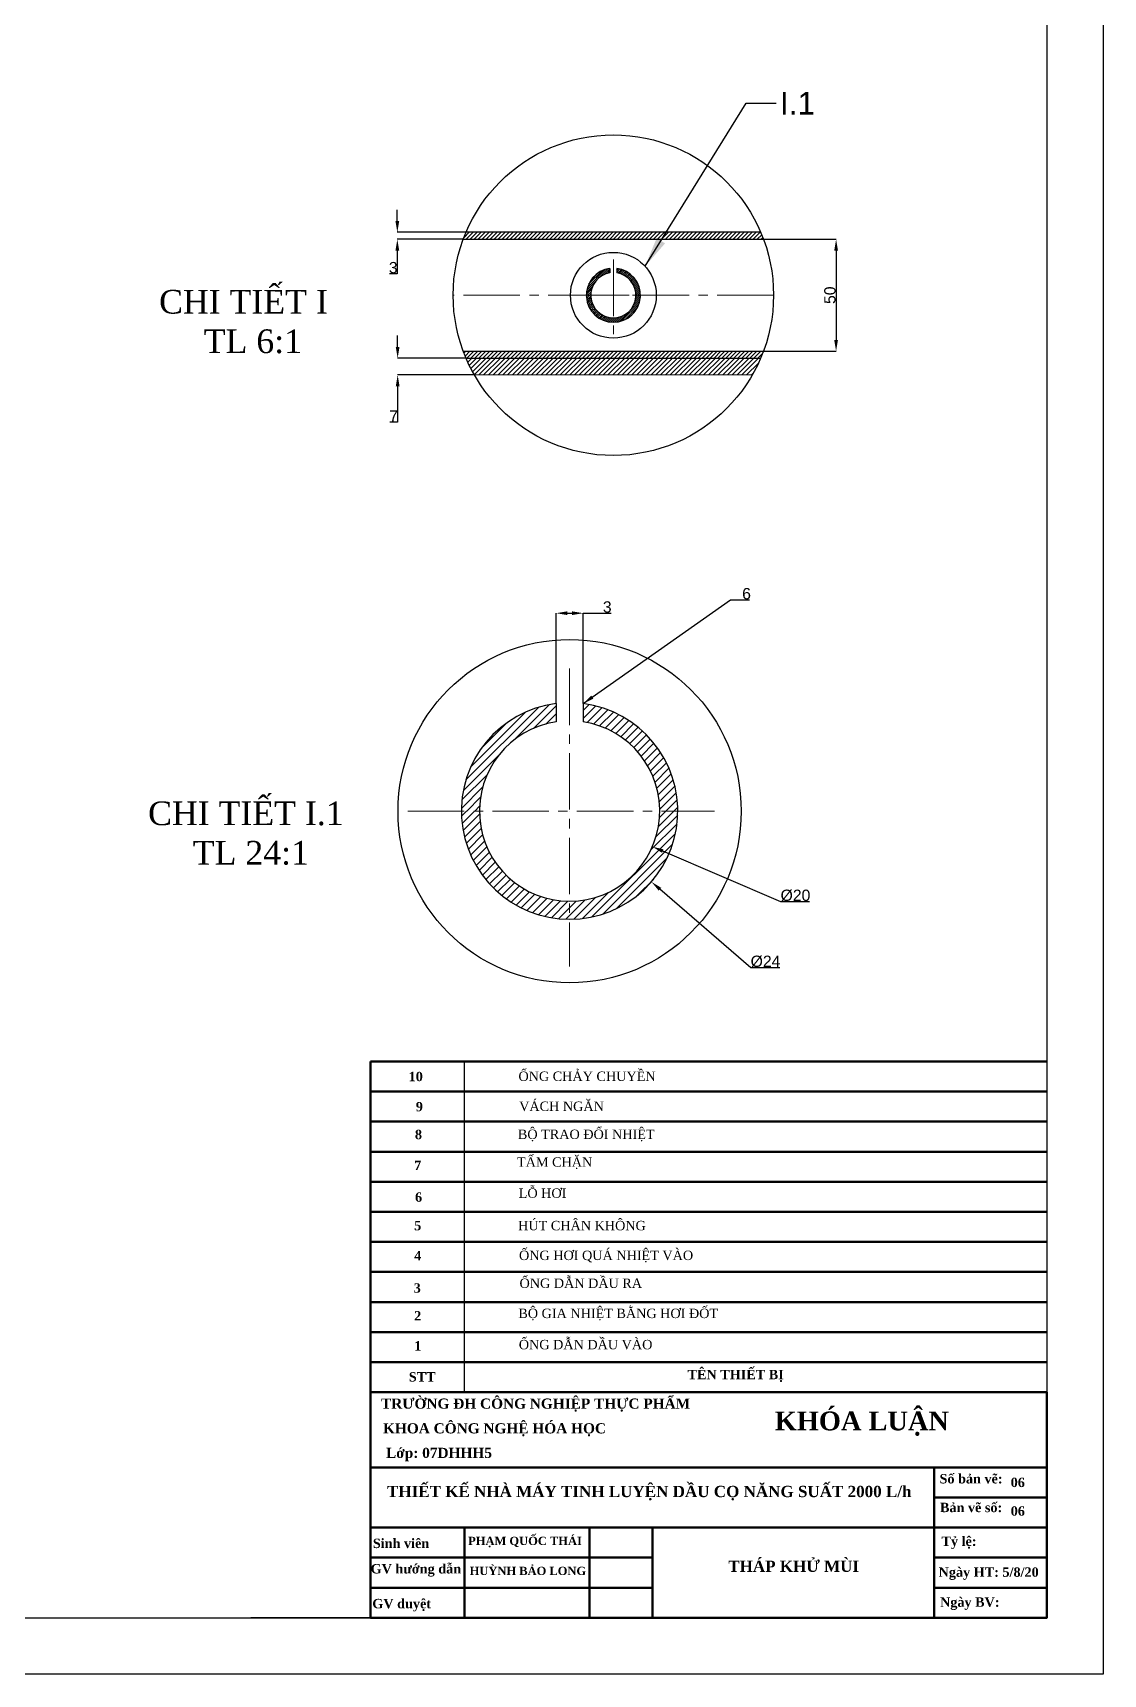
# Model space of a CAD drawing. Header units: inches. Extents: x 102447 to 288095, y 37526 to 105682.
# Drawn here: x 133576 to 136425, y 82265 to 86632 of the extents above; entities that cross this region are included whole.
import ezdxf

# ---------------------------------------------------------------- set-up
doc = ezdxf.new("R2010")
doc.units = ezdxf.units.IN
doc.header["$LTSCALE"] = 200
doc.header["$MEASUREMENT"] = 0
doc.linetypes.add('CENTER', pattern=[17.5, 13, -1.5, 1.5, -1.5])
doc.linetypes.add('CENTER2', pattern=[1.125, 0.75, -0.125, 0.125, -0.125])
for name, color, linetype, lineweight in [('cb', 7, 'Continuous', 30), ('chinh', 7, 'Continuous', 50), ('DAMPER', 211, 'CENTER', 35), ('KI HIEU', 40, 'Continuous', 25), ('name', 80, 'Continuous', 25), ('tam', 211, 'CENTER2', 18)]:
    doc.layers.add(name, color=color, linetype=linetype, lineweight=lineweight)
doc.layers.add('EQUIP', color=3, linetype='Continuous')
doc.styles.add('HY', font='VHAVAN.TTF')
doc.styles.get("Standard").update_dxf_attribs({"font": 'Font - TrueType - Arial.ttf'})
doc.dimstyles.new('ISO-25', dxfattribs={"dimtxt": 100, "dimasz": 80, "dimexe": 1.25, "dimexo": 0.625, "dimgap": 10, "dimtad": 1, "dimtoh": 1, "dimdec": 0, "dimtxsty": 'Standard', "dimcen": 2.5, "dimadec": 0, "dimazin": 0, "dimtfac": 1, "dimtdec": 0, "dimtmove": 0, "dimatfit": 3, "dimfxl": 1, "dimarcsym": 0})
doc.dimstyles.get("Standard").update_dxf_attribs({"dimtxt": 30, "dimasz": 30, "dimexe": 0.18, "dimexo": 0.0625, "dimgap": 1, "dimtad": 1, "dimtoh": 1, "dimdec": 0, "dimzin": 0, "dimdsep": 46, "dimtxsty": 'Standard', "dimcen": 0.09, "dimadec": 0, "dimazin": 0, "dimtfac": 1, "dimtdec": 0, "dimtofl": 0, "dimtmove": 0, "dimatfit": 3, "dimfxl": 1, "dimtolj": 1, "dimtzin": 0, "dimarcsym": 0})
pattern_1 = [(45, (38671.64331233702, 34381.45729625538), (-2.651650429449553, 2.651650429449552), [])]
pattern_2 = [(45, (-250793.8342583116, -121648.036014564), (-10.60660171779821, 10.60660171779821), [])]

# ---------------------------------------------------------------- blocks, each defined once
blk = doc.blocks.new('*D76')
at = {"layer": 'Defpoints', "color": 0, "transparency": 16777216}
for p in [(134546.2674578569, 86082.69953112747), (134721.7397613936, 86082.69953112747), (134729.1699389521, 86101.30173542815)]:
    blk.add_point(p, dxfattribs=at)
at = {"layer": 'EQUIP', "color": 0, "lineweight": -2, "transparency": 16777216}
for p, q in [((134546.2674578569, 86131.30173542815), (134546.2674578569, 86161.30173542815)), ((134729.1074389521, 86101.30173542815), (134546.0874578569, 86101.30173542815)), ((134721.6772613936, 86082.69953112747), (134546.0874578569, 86082.69953112747)), ((134546.2674578569, 86052.69953112745), (134546.2674578569, 85990.78003993847)), ((134546.2674578569, 85990.78003993847), (134525.6221645418, 85990.78003993847))]:
    blk.add_line(p, q, dxfattribs=at)
at = {"layer": 'EQUIP', "color": 0, "transparency": 16777216}
for points in [[(134541.2674578569, 86131.30173542815), (134551.2674578569, 86131.30173542815), (134546.2674578569, 86101.30173542815)], [(134541.2674578569, 86052.69953112745), (134551.2674578569, 86052.69953112745), (134546.2674578569, 86082.69953112747)]]:
    blk.add_solid(points, dxfattribs=at)
at = {"layer": 'EQUIP', "color": 0, "transparency": 16777216, "insert": (134535.4448111994, 86007.10746149367), "char_height": 30, "attachment_point": 5}
blk.add_mtext('\\A1;3', dxfattribs=at)
blk = doc.blocks.new('*D77')
at = {"layer": 'Defpoints', "color": 0, "transparency": 16777216}
for p in [(134729.1699389517, 85766.46205803001), (134547.1819225123, 85721.81676771084), (134751.4017579254, 85721.81676771084)]:
    blk.add_point(p, dxfattribs=at)
at = {"layer": 'EQUIP', "color": 0, "lineweight": -2, "transparency": 16777216}
for p, q in [((134547.1819225123, 85796.46205803001), (134547.1819225123, 85826.46205803001)), ((134729.1074389517, 85766.46205803001), (134547.0019225123, 85766.46205803001)), ((134751.3392579253, 85721.81676771084), (134547.0019225123, 85721.81676771084)), ((134547.1819225123, 85691.81676771081), (134547.1819225123, 85596.43255542968)), ((134547.1819225123, 85596.43255542968), (134526.7617315164, 85596.43255542968))]:
    blk.add_line(p, q, dxfattribs=at)
at = {"layer": 'EQUIP', "color": 0, "transparency": 16777216}
for points in [[(134542.1819225123, 85796.46205803001), (134552.1819225123, 85796.46205803001), (134547.1819225123, 85766.46205803001)], [(134542.1819225123, 85691.81676771081), (134552.1819225123, 85691.81676771081), (134547.1819225123, 85721.81676771084)]]:
    blk.add_solid(points, dxfattribs=at)
at = {"layer": 'EQUIP', "color": 0, "transparency": 16777216, "insert": (134536.4718270144, 85612.43255542962), "char_height": 30, "attachment_point": 5}
blk.add_mtext('\\A1;7', dxfattribs=at)
blk = doc.blocks.new('*D78')
at = {"layer": 'Defpoints', "color": 0, "transparency": 16777216}
for p in [(135520.9025773607, 86082.69953112752), (135520.9025773608, 85785.06426233015), (135714.2415471862, 85785.06426233015)]:
    blk.add_point(p, dxfattribs=at)
at = {"layer": 'EQUIP', "color": 0, "lineweight": -2, "transparency": 16777216}
for p, q in [((135520.9650773607, 86082.69953112752), (135714.4215471862, 86082.69953112752)), ((135714.2415471862, 86052.69953112752), (135714.2415471862, 85815.06426233017)), ((135520.9650773608, 85785.06426233015), (135714.4215471862, 85785.06426233015))]:
    blk.add_line(p, q, dxfattribs=at)
at = {"layer": 'EQUIP', "color": 0, "transparency": 16777216}
for points in [[(135709.2415471862, 86052.69953112752), (135719.2415471862, 86052.69953112752), (135714.2415471862, 86082.69953112752)], [(135709.2415471862, 85815.06426233017), (135719.2415471862, 85815.06426233017), (135714.2415471862, 85785.06426233015)]]:
    blk.add_solid(points, dxfattribs=at)
at = {"layer": 'EQUIP', "color": 0, "transparency": 16777216, "insert": (135697.9243575545, 85933.8818967288), "char_height": 30, "attachment_point": 5, "rotation": 90}
blk.add_mtext('\\A1;50', dxfattribs=at)
blk = doc.blocks.new('*D82')
at = {"layer": 'Defpoints', "color": 0, "transparency": 16777216}
for p in [(134784.3935941111, 84656.46213851741), (135225.3607455865, 84466.8626361404)]:
    blk.add_point(p, dxfattribs=at)
at = {"layer": 'EQUIP', "color": 0, "lineweight": -2, "transparency": 16777216}
for p, q in [((135004.7871698488, 84561.66238732888), (135004.9671698488, 84561.66238732888)), ((135004.8771698488, 84561.5723873289), (135004.8771698488, 84561.75238732889)), ((135567.3134487889, 84319.83567019353), (135252.9211925548, 84455.01266724136)), ((135643.825044969, 84319.83567019354), (135567.3134487889, 84319.83567019353))]:
    blk.add_line(p, q, dxfattribs=at)
at = {"layer": 'EQUIP', "color": 0, "transparency": 16777216}
blk.add_solid([(135254.8961873713, 84459.60607506943), (135250.9461977383, 84450.41925941332), (135225.3607455865, 84466.8626361404)], dxfattribs=at)
at = {"layer": 'EQUIP', "color": 0, "transparency": 16777216, "insert": (135606.069246879, 84336.99187756053), "char_height": 30, "attachment_point": 5}
blk.add_mtext('\\A1;%%C20', dxfattribs=at)
blk = doc.blocks.new('*D83')
at = {"layer": 'Defpoints', "color": 0, "transparency": 16777216}
for p in [(134787.0269477144, 84750.03775922072), (135222.7273919587, 84373.28701543708)]:
    blk.add_point(p, dxfattribs=at)
at = {"layer": 'EQUIP', "color": 0, "lineweight": -2, "transparency": 16777216}
for p, q in [((135004.7871698365, 84561.66238732888), (135004.9671698365, 84561.66238732889)), ((135004.8771698365, 84561.5723873289), (135004.8771698365, 84561.75238732887)), ((135487.6004233122, 84144.25095892424), (135245.4201234279, 84353.66458086668)), ((135564.091555645, 84144.25095892424), (135487.6004233122, 84144.25095892424))]:
    blk.add_line(p, q, dxfattribs=at)
at = {"layer": 'EQUIP', "color": 0, "transparency": 16777216}
blk.add_solid([(135248.6905291896, 84357.44670277821), (135242.1497176661, 84349.88245895518), (135222.7273919587, 84373.28701543708)], dxfattribs=at)
at = {"layer": 'EQUIP', "color": 0, "transparency": 16777216, "insert": (135526.3459894786, 84161.40716629122), "char_height": 30, "attachment_point": 5}
blk.add_mtext('\\A1;%%C24', dxfattribs=at)
blk = doc.blocks.new('*D84')
at = {"layer": 'Defpoints', "color": 0, "transparency": 16777216}
for p in [(135040.8771698365, 85088.00671152961), (134968.8771698365, 84847.40352894852), (135040.8771698365, 84847.40352894852)]:
    blk.add_point(p, dxfattribs=at)
at = {"layer": 'EQUIP', "color": 0, "lineweight": -2, "transparency": 16777216}
for p, q in [((134968.8771698365, 84847.46602894852), (134968.8771698365, 85088.1867115296)), ((134998.8771698365, 85088.00671152961), (135010.8771698365, 85088.00671152961)), ((135040.8771698365, 84847.46602894852), (135040.8771698365, 85088.1867115296)), ((135040.8771698365, 85088.00671152961), (135115.892961815, 85088.00671152961))]:
    blk.add_line(p, q, dxfattribs=at)
at = {"layer": 'EQUIP', "color": 0, "transparency": 16777216}
for points in [[(134998.8771698365, 85093.00671152963), (134998.8771698365, 85083.0067115296), (134968.8771698365, 85088.00671152961)], [(135010.8771698365, 85093.00671152963), (135010.8771698365, 85083.0067115296), (135040.8771698365, 85088.00671152961)]]:
    blk.add_solid(points, dxfattribs=at)
at = {"layer": 'EQUIP', "color": 0, "transparency": 16777216, "insert": (135105.0703151574, 85104.33413308486), "char_height": 30, "attachment_point": 5}
blk.add_mtext('\\A1;3', dxfattribs=at)

msp = doc.modelspace()

# ---------------------------------------------------------------- hatches: boundary and pattern name
h = msp.add_hatch()
h.set_pattern_fill('ANSI31', color=3, scale=60)
h.set_pattern_definition([(45, (38671.64331233702, 34381.45729625538), (-5.303300858899107, 5.303300858899103), [])])
h.paths.add_polyline_path([(134922.6886098172, 85785.06426233012), (134721.7397613934, 85785.06426233012, 0.0117461607675638), (134729.1699389515, 85766.46205802997), (135513.4723998027, 85766.46205802997, 0.0117461607675638), (135520.9025773608, 85785.06426233012)])
h.paths.add_polyline_path([(135520.9025773606, 86082.6995311275, 0.011746160767791), (135513.4723998024, 86101.30173542799), (134729.1699389519, 86101.30173542812, 0.01174616076792), (134721.7397613935, 86082.69953112742)])
h = msp.add_hatch()
h.set_pattern_fill('ANSI31', color=256, scale=30)
h.set_pattern_definition(pattern_1)
edge = h.paths.add_edge_path()
edge.add_line((135112.321169374, 85993.20305652561), (135112.321169374, 86005.31718213353))
edge.add_arc((135121.3211693741, 85933.8818967286), 72.00000000611179, 97.18075578086824, 180)
edge.add_line((135049.3211693679, 85933.8818967286), (135061.3211693795, 85933.8818967286))
edge.add_arc((135121.321169377, 85933.88189672864), 59.99999999755529, 98.626926561858, 180, ccw=False)
h = msp.add_hatch()
h.set_pattern_fill('ANSI31', color=256, scale=30)
h.set_pattern_definition(pattern_1)
h.paths.add_polyline_path([(135061.3212502886, 85933.78336198282), (135049.3212367922, 85933.78336198282, 0.4138127834897493), (135121.321169374, 85861.8818967225), (135121.321169374, 85873.88189673098, -0.413732641252714)])
h.paths.add_polyline_path([(135193.3211019558, 85933.78336198282), (135181.3210884656, 85933.78336198282, -0.4137326412827094), (135121.321169374, 85873.88189673098), (135121.321169374, 85861.8818967225, 0.4138127834897493)])
edge = h.paths.add_edge_path()
edge.add_line((135130.321169374, 86005.31718213353), (135130.321169374, 85993.20305652656))
edge.add_arc((135121.3211693771, 85933.88189672862), 59.9999999976135, -0.09409379349278879, 81.37307344398272, ccw=False)
edge.add_line((135181.3210884656, 85933.78336198282), (135193.3211019558, 85933.78336198282))
edge.add_arc((135121.321169374, 85933.88189672856), 72.00000000616006, 359.9215885162607, 442.8192442191137)
h = msp.add_hatch()
h.set_pattern_fill('ANSI31', color=6, scale=72)
h.set_pattern_definition([(45, (38671.64331233702, 34381.45729625538), (-6.363961030678928, 6.363961030678924), [])])
h.paths.add_polyline_path([(134729.1699389515, 85766.46205802997, 0.0292670040076352), (134751.4017579253, 85721.81676771081), (135491.2405808289, 85721.81676771081, 0.0292670040076352), (135513.4723998027, 85766.46205802997)])
h = msp.add_hatch()
h.set_pattern_fill('ANSI31', color=256, scale=120)
h.set_pattern_definition(pattern_2)
edge = h.paths.add_edge_path()
edge.add_line((134968.8771698365, 84798.94702651694), (134968.8771698365, 84847.40352894852))
edge.add_arc((135004.8771698365, 84561.66238732892), 288.0000000244327, 97.18075578083992, 180.0000000000029)
edge.add_line((134716.8771698121, 84561.66238732889), (134764.8771698582, 84561.66238732889))
edge.add_arc((135004.8771698489, 84561.66238732888), 239.9999999905995, 98.62692656200221, 180, ccw=False)
h = msp.add_hatch()
h.set_pattern_fill('ANSI31', color=256, scale=120)
h.set_pattern_definition(pattern_2)
h.paths.add_polyline_path([(134764.877493495, 84561.26824834572), (134716.8774395093, 84561.26824834572, 0.4138127834897493), (135004.8771698365, 84273.66238730446), (135004.8771698365, 84321.66238733832, -0.413732641252714)])
h.paths.add_polyline_path([(135292.8769001638, 84561.26824834572), (135244.8768462027, 84561.26824834572, -0.4137326412827094), (135004.8771698365, 84321.66238733832), (135004.8771698365, 84273.66238730446, 0.4138127834897493)])
edge = h.paths.add_edge_path()
edge.add_line((135040.8771698365, 84847.40352894852), (135040.8771698365, 84798.94702652063))
edge.add_arc((135004.8771698488, 84561.6623873288), 239.9999999906577, -0.09409379343361479, 81.37307344394151, ccw=False)
edge.add_line((135244.8768462027, 84561.26824834572), (135292.8769001638, 84561.26824834572))
edge.add_arc((135004.8771698365, 84561.66238732888), 288.0000000244948, 359.921588516242, 442.8192442191522)

# ---------------------------------------------------------------- linework, layer by layer
for p, q in [((136425.2004645863, 90975.46134634712), (136425.2004645863, 82265.46134634712)), ((136275.2004645863, 90825.46134634713), (136275.2004645863, 82415.4613463471)), ((135112.321169374, 86005.31718213353), (135112.3211693741, 85993.20305652563)), ((135130.321169374, 86005.31718213353), (135130.321169374, 85993.20305652656)), ((136275.2004645863, 85254.7827110799), (136275.2004645863, 82415.4613463471)), ((134968.8771698365, 84847.40352894852), (134968.8771698365, 84798.94702651694)), ((135040.8771698365, 84847.40352894852), (135040.8771698365, 84798.94702652068)), ((134725.2004645863, 83015.4613463471), (134725.2004645863, 83895.46134634709)), ((130335.2271617518, 82415.4613463471), (136275.2004645863, 82415.4613463471)), ((134156.303923741, 82415.4613463471), (136275.2004645863, 82415.4613463471)), ((136275.2004645863, 82415.4613463471), (134156.303923741, 82415.4613463471)), ((136425.2004645863, 82265.46134634712), (130085.2271617518, 82265.4613463471))]:
    msp.add_line(p, q)
at = {"linetype": 'Continuous'}
for p, q in [((134721.7397613936, 86082.69953112742), (135520.9025773608, 86082.6995311275)), ((135513.4723998026, 86101.30173542799), (134729.169938952, 86101.30173542812)), ((134721.7397613936, 85785.06426233012), (134922.6886098172, 85785.06426233012)), ((134729.1699389516, 85766.46205802997), (135513.4723998027, 85766.46205802997)), ((134922.6886098172, 85785.06426233012), (135520.9025773608, 85785.06426233012))]:
    msp.add_line(p, q, dxfattribs=at)
at = {"color": 0, "linetype": 'Continuous', "lineweight": 9}
for p, q in [((135513.4723998027, 85766.46205802997), (134729.1699389516, 85766.46205802997)), ((135491.240580829, 85721.81676771081), (134751.4017579254, 85721.81676771081))]:
    msp.add_line(p, q, dxfattribs=at)
for centre, radius, start, end in [((135121.321169374, 85933.88189672862), 72.00000000611179, 97.18075578084115, 82.81924421915888), ((135121.3211693771, 85933.88189672862), 59.9999999976426, 98.62692656193857, 81.37307344393824), ((135004.8771698365, 84561.66238732892), 288.0000000244472, 97.18075578084115, 82.81924421915888), ((135004.8771698488, 84561.66238732892), 239.9999999905704, 98.62692656199124, 81.37307344393824)]:
    msp.add_arc(centre, radius, start, end)
at = {"layer": 'chinh', "ltscale": 15}
for p, q in [((134475.2004645862, 83495.46134634707), (134475.200486753, 83895.46134634709)), ((134475.2004645862, 83815.46134634707), (136275.2004645862, 83815.46134634707)), ((134475.2004645862, 83735.46134634709), (136275.2004645862, 83735.46134634709)), ((134475.2004645862, 83655.46134634707), (136275.2004645862, 83655.46134634707)), ((134475.2004645862, 83655.46134634707), (136275.2004645862, 83655.46134634707)), ((134475.2004645862, 83495.46134634707), (134475.2004645862, 83575.46134634709)), ((134475.2004645862, 83575.46134634709), (136275.2004645862, 83575.46134634709)), ((134475.2004645862, 83415.4613463471), (134475.2004645862, 83495.4613463471)), ((134475.2004645862, 83495.4613463471), (136275.2004645862, 83495.4613463471)), ((134475.2004645862, 83335.4613463471), (134475.2004645862, 83415.4613463471)), ((134475.2004645862, 83415.4613463471), (136275.2004645862, 83415.4613463471)), ((134475.2004645862, 83415.4613463471), (136275.2004645862, 83415.4613463471)), ((134475.2004645862, 83255.4613463471), (134475.2004645862, 83335.4613463471)), ((134475.2004645862, 83335.4613463471), (136275.2004645862, 83335.4613463471)), ((134475.2004645863, 83175.4613463471), (134475.2004645863, 83255.4613463471)), ((134475.2004645863, 83255.4613463471), (136275.2004645863, 83255.4613463471)), ((134475.2004645863, 83095.4613463471), (134475.2004645863, 83175.4613463471)), ((134475.2004645863, 83175.4613463471), (136275.2004645863, 83175.4613463471)), ((134475.2004645863, 83175.4613463471), (136275.2004645863, 83175.4613463471)), ((134475.2004645863, 83015.4613463471), (134475.2004645863, 83095.4613463471)), ((134475.2004645863, 83095.4613463471), (136275.2004645863, 83095.4613463471)), ((135762.9041601388, 83015.4613463471), (135375.2004645863, 83015.4613463471)), ((134475.2004645863, 82815.4613463471), (136275.2004645863, 82815.4613463471)), ((135975.2004645863, 82815.4613463471), (135975.2004645863, 82415.4613463471)), ((135975.2004645863, 82735.4613463471), (136275.2004645863, 82735.4613463471)), ((134475.2004645863, 82655.4613463471), (136275.2004645863, 82655.4613463471)), ((134725.2004645863, 82655.4613463471), (134725.2004645863, 82415.4613463471)), ((135058.1375525401, 82655.4613463471), (135058.1375525401, 82415.4613463471)), ((135225.2004645863, 82655.4613463471), (135225.2004645863, 82415.4613463471)), ((134475.2004645863, 82575.4613463471), (135225.2004645863, 82575.4613463471)), ((135975.2004645863, 82575.4613463471), (136275.2004645863, 82575.4613463471)), ((134475.2004645863, 82495.4613463471), (135225.2004645863, 82495.4613463471)), ((135975.2004645863, 82495.4613463471), (136275.2004645863, 82495.4613463471))]:
    msp.add_line(p, q, dxfattribs=at)
at = {"layer": 'chinh'}
msp.add_line((134475.200486753, 83895.46134634709), (136275.2004645863, 83895.46134634709), dxfattribs=at)
at = {"layer": 'chinh', "ltscale": 15}
msp.add_lwpolyline([(134475.2004645863, 82415.4613463471), (136275.2004645863, 82415.4613463471), (136275.2004645863, 83015.4613463471), (134475.2004645863, 83015.4613463471)], close=True, dxfattribs=at)
at = {"layer": 'DAMPER', "color": 0, "linetype": 'ByBlock'}
for p, q in [((134475.2004645862, 83255.4613463471), (134475.2004645862, 83335.4613463471)), ((134475.2004645863, 83015.4613463471), (134475.2004645863, 83095.4613463471))]:
    msp.add_line(p, q, dxfattribs=at)
at = {"layer": 'name'}
msp.add_circle((135121.3211693771, 85933.88189672862), 426.3941719983704, dxfattribs=at)
at = {"layer": 'name', "color": 3}
for centre, radius in [((135121.321169374, 85933.78336198285), 114.1887307284982), ((135004.8771698365, 84561.26824834576), 456.7549229139927)]:
    msp.add_circle(centre, radius, dxfattribs=at)
at = {"layer": 'tam'}
for p, q in [((135121.321169374, 86028.59069360637), (135121.321169374, 85830.5417216541)), ((135547.7153299905, 85933.78336198285), (134694.9270087639, 85933.78336198285)), ((135013.7338189413, 85933.78336198285), (135217.8509809815, 85933.78336198285)), ((135004.8771698365, 84940.49757483987), (135004.8771698365, 84148.3016870308)), ((134574.5277681055, 84561.26824834576), (135390.9964162665, 84561.26824834576))]:
    msp.add_line(p, q, dxfattribs=at)

# ---------------------------------------------------------------- texts
at = {"linetype": 'Continuous', "char_height": 62.99946522884795, "width": 4666.728226463267, "attachment_point": 1}
for s, insert in [('{\\fVNI-Times|b0|i0|c0|p2;\\C2;CHI TIEÁT I\\P     TL 6:1}', (133912.048040821, 85948.01929183453)), ('{\\fVNI-Times|b0|i0|c0|p2;\\C2;CHI TIEÁT I.1\\P     TL 24:1}', (133882.8551650522, 84587.18317265762))]:
    msp.add_mtext(s, dxfattribs=dict(at, insert=insert))
at = {"layer": 'cb', "color": 7, "linetype": 'Continuous', "lineweight": 30, "char_height": 25, "width": 717.0731267247288, "attachment_point": 1}
for s, insert in [('{\\fTimes New Roman|b0|i0|c0|p18;ỐNG CHẢY CHUYỀN}', (134868.7089038772, 83868.60232456327)), ('{\\fTimes New Roman|b0|i0|c0|p18;VÁCH NGĂN}', (134870.5329555225, 83788.78439234932)), ('{\\fTimes New Roman|b0|i0|c0|p18;BỘ TRAO ĐỔI NHIỆT}', (134867.2102484634, 83714.2302428907)), ('{\\fTimes New Roman|b0|i0|c0|p18;TẤM CHẶN}', (134864.8464069709, 83640.34126536932)), ('{\\fTimes New Roman|b0|i0|c0|p18;LỖ HƠI}', (134869.4450900428, 83557.65595864326)), ('{\\fTimes New Roman|b0|i0|c0|p18;HÚT CHÂN KHÔNG}', (134867.8955725406, 83471.3755042371)), ('{\\fTimes New Roman|b0|i0|c0|p18;ỐNG HƠI QUÁ NHIỆT VÀO}', (134870.1826383168, 83392.14850510881)), ('{\\fTimes New Roman|b0|i0|c0|p18;ỐNG DẪN DẦU RA}', (134871.5821278173, 83317.94880321472)), ('{\\fTimes New Roman|b0|i0|c0|p18;BỘ GIA NHIỆT BẰNG HƠI ĐỐT}', (134868.4340494944, 83237.81528666035)), ('{\\fTimes New Roman|b0|i0|c0|p18;ỐNG DẪN DẦU VÀO}', (134869.6554376465, 83154.73662749027))]:
    msp.add_mtext(s, dxfattribs=dict(at, insert=insert))
at = {"layer": 'DAMPER', "color": 0, "linetype": 'ByBlock', "attachment_point": 3, "style": 'HY'}
for s, insert, char_height in [('{\\fTimes New Roman|b1|i0|c0|p18;\\H1.25x;10}', (134614.250298368, 83867.91886621383), 20), ('{\\fTimes New Roman|b1|i0|c0|p18;\\H1.25x;9}', (134614.2991421336, 83787.7393036816), 20), ('{\\fTimes New Roman|b1|i0|c0|p18;8}', (134612.026326173, 83713.73809583671), 25), ('{\\fTimes New Roman|b1|i0|c0|p18;\\H1.25x;7}', (134610.0034830213, 83631.36362312765), 20), ('{\\fTimes New Roman|b1|i0|c0|p18;\\H1.25x;6}', (134612.2762989818, 83547.1644822044), 20), ('{\\fTimes New Roman|b1|i0|c0|p18;5}', (134610.0034830213, 83471.36362312765), 25), ('{\\fTimes New Roman|b1|i0|c0|p18;\\H1.25x;4}', (134610.0034830213, 83391.36362312763), 20), ('{\\fTimes New Roman|b1|i0|c0|p18;\\H1.25x;3}', (134608.6741182466, 83305.3647424027), 20), ('{\\fTimes New Roman|b1|i0|c0|p18;2}', (134610.0034830213, 83231.36362312766), 25), ('{\\fTimes New Roman|b1|i0|c0|p18;\\H1.25x;1}', (134610.0034830213, 83151.36362312768), 20), ('{\\fTimes New Roman|b1|i0|c0|p18;\\H1.25x; STT}', (134648.2988748812, 83068.96422200608), 20), ('{\\fTimes New Roman|b1|i0|c0|p18;\\H1.25x;TÊN THIẾT BỊ}', (135574.8810373752, 83075.06951571103), 20), ('{\\fTimes New Roman|b1|i0|c0|p18;TR\\fTimes New Roman|b1|i0|c163|p18;Ư\\fTimes New Roman|b1|i0|c0|p18;ỜNG \\fTimes New Roman|b1|i0|c238|p18;Đ\\fTimes New Roman|b1|i0|c0|p18;H CÔNG NGHIỆP THỰC PHẨM}', (135325.6675704114, 82998.74073331924), 27), ('{\\fTimes New Roman|b1|i0|c0|p18;\\H1.25x;KHÓA LUẬN}', (136014.5219675225, 82964.12223348237), 40), ('{\\fTimes New Roman|b1|i0|c0|p18;KHOA CÔNG NGHỆ HÓA HỌC }', (135101.7728905766, 82933.01940086966), 27), ('{\\fTimes New Roman|b1|i0|c0|p18;Lớp: 07DHHH5}', (134798.2556194655, 82867.67922599148), 27), ('{\\fTimes New Roman|b1|i0|c0|p18;Số bản vẽ:}', (136157.394269055, 82797.89200344798), 25), ('{\\fTimes New Roman|b1|i0|c0|p18;06}', (136216.6994422607, 82788.24430332727), 25), ('{\\fTimes New Roman|b1|i0|c0|p18;\\H1.5x;THIẾT KẾ NHÀ MÁY TINH LUYỆN DẦU CỌ NĂNG SUẤT 2000 L/h}', (135914.9200116656, 82766.47844481622), 20), ('{\\fTimes New Roman|b1|i0|c0|p18;Bản vẽ số:}', (136156.3979426857, 82721.48121953447), 25), ('{\\fTimes New Roman|b1|i0|c0|p18;06}', (136216.8489992775, 82712.09755204817), 25), ('{\\fTimes New Roman|b1|i0|c0|p18;\\H1.25x;Sinh viên}', (134631.2475621157, 82625.98714721568), 20), ('{\\fTimes New Roman|b1|i0|c0|p18;PHẠM QUỐC THÁI}', (135037.5895777626, 82631.01834085325), 22), ('{\\fTimes New Roman|b1|i0|c0|p18;Tỷ lệ:}', (136088.1352078489, 82631.64936306597), 25), ('{\\fTimes New Roman|b1|i0|c0|p18;\\H1.5x;THÁP KHỬ MÙI}', (135775.429715007, 82567.5558284985), 20), ('{\\fTimes New Roman|b1|i0|c0|p18;\\H1.25x;GV h\\fTimes New Roman|b1|i0|c163|p18;ư\\fTimes New Roman|b1|i0|c0|p18;ớng dẫn}', (134716.0919116604, 82558.38206468389), 20), ('{\\fTimes New Roman|b1|i0|c0|p18;HUỲNH BẢO LONG}', (135048.9762008141, 82551.21540087048), 22), ('{\\fTimes New Roman|b1|i0|c0|p18;Ngày HT: 5/8/20}', (136253.5543851764, 82549.58367004387), 25), ('{\\fTimes New Roman|b1|i0|c0|p18;\\H1.25x;GV duyệt}', (134636.014291581, 82465.66644825815), 20), ('{\\fTimes New Roman|b1|i0|c0|p18;Ngày BV: }', (136149.314465319, 82469.74860712477), 25)]:
    msp.add_mtext(s, dxfattribs=dict(at, insert=insert, char_height=char_height))
at = {"layer": 'KI HIEU', "insert": (135464.2131201638, 85124.56432917222), "char_height": 30, "width": 163.924864338187, "attachment_point": 7}
msp.add_mtext('\\A1;6', dxfattribs=at)
at = {"layer": 'name', "color": 3, "insert": (135564.8727016253, 86474.48642111348), "char_height": 60, "width": 172.5131316208164, "attachment_point": 1}
msp.add_mtext('I.1', dxfattribs=at)

# ---------------------------------------------------------------- dimensions: what is measured, and where the dimension line sits
at = {"layer": 'EQUIP'}
for base, p1, p2, angle, text, picture, middle, dimtype in [((134546.2674578569, 86082.69953112747), (134729.169938952, 86101.30173542812), (134721.7397613935, 86082.69953112742), 90, '3', '*D76', (134535.4448111994, 85990.78003993843), 160), ((134547.1819225123, 85721.81676771084), (134729.1699389516, 85766.46205802997), (134751.4017579253, 85721.81676771081), 90, '7', '*D77', (134536.4718270144, 85596.43255542962), 160), ((135040.8771698365, 85088.00671152961), (134968.8771698365, 84847.40352894852), (135040.8771698365, 84847.40352894852), 0, '3', '*D84', (135105.0703151574, 85088.00671152961), 161)]:
    dim = msp.add_linear_dim(base=base, p1=p1, p2=p2, angle=angle, text=text, dimstyle='Standard', dxfattribs=at)
    dim.commit()
    dim.dimension.update_dxf_attribs({"geometry": picture, "text_midpoint": middle, "dimtype": dimtype})
dim = msp.add_linear_dim(base=(135714.2415471862, 85785.06426233015), p1=(135520.9025773606, 86082.6995311275), p2=(135520.9025773608, 85785.06426233012), angle=90, text='50', dimstyle='Standard', dxfattribs=at)
dim.commit()
dim.dimension.update_dxf_attribs({"geometry": '*D78', "text_midpoint": (135697.9243575545, 85933.8818967288)})
for p1, p2, text, picture, middle in [((134787.0269477144, 84750.03775922072), (135222.7273919587, 84373.28701543708), '%%C24', '*D83', (135526.3459894786, 84144.25095892423)), ((134784.3935941111, 84656.46213851741), (135225.3607455865, 84466.8626361404), '%%C20', '*D82', (135606.069246879, 84319.83567019354))]:
    dim = msp.add_diameter_dim_2p(p1=p1, p2=p2, text=text, dimstyle='Standard', dxfattribs=at)
    dim.commit()
    dim.dimension.update_dxf_attribs({"geometry": picture, "text_midpoint": middle, "dimtype": 163})

# ---------------------------------------------------------------- leaders
at = {"layer": 'KI HIEU', "annotation_type": 0, "has_hookline": 1, "hookline_direction": 0, "text_width": 19.80900409276944}
msp.add_leader([(135040.8771698365, 84847.40352894852), (135433.2131201638, 85123.56432917222), (135463.2131201638, 85123.56432917222)], dimstyle='Standard', override={"dimgap": 1, "dimtad": 1}, dxfattribs=at)
at = {"layer": 'name', "color": 3, "annotation_type": 0, "has_hookline": 1, "hookline_direction": 0, "text_width": 69.98635743519783}
msp.add_leader([(135205.613457735, 86010.8150200739), (135474.8727016253, 86444.48642111348), (135554.8727016253, 86444.48642111348)], dimstyle='ISO-25', override={"dimgap": 10, "dimtad": 0}, dxfattribs=at)

doc.saveas('drawing.dxf')
